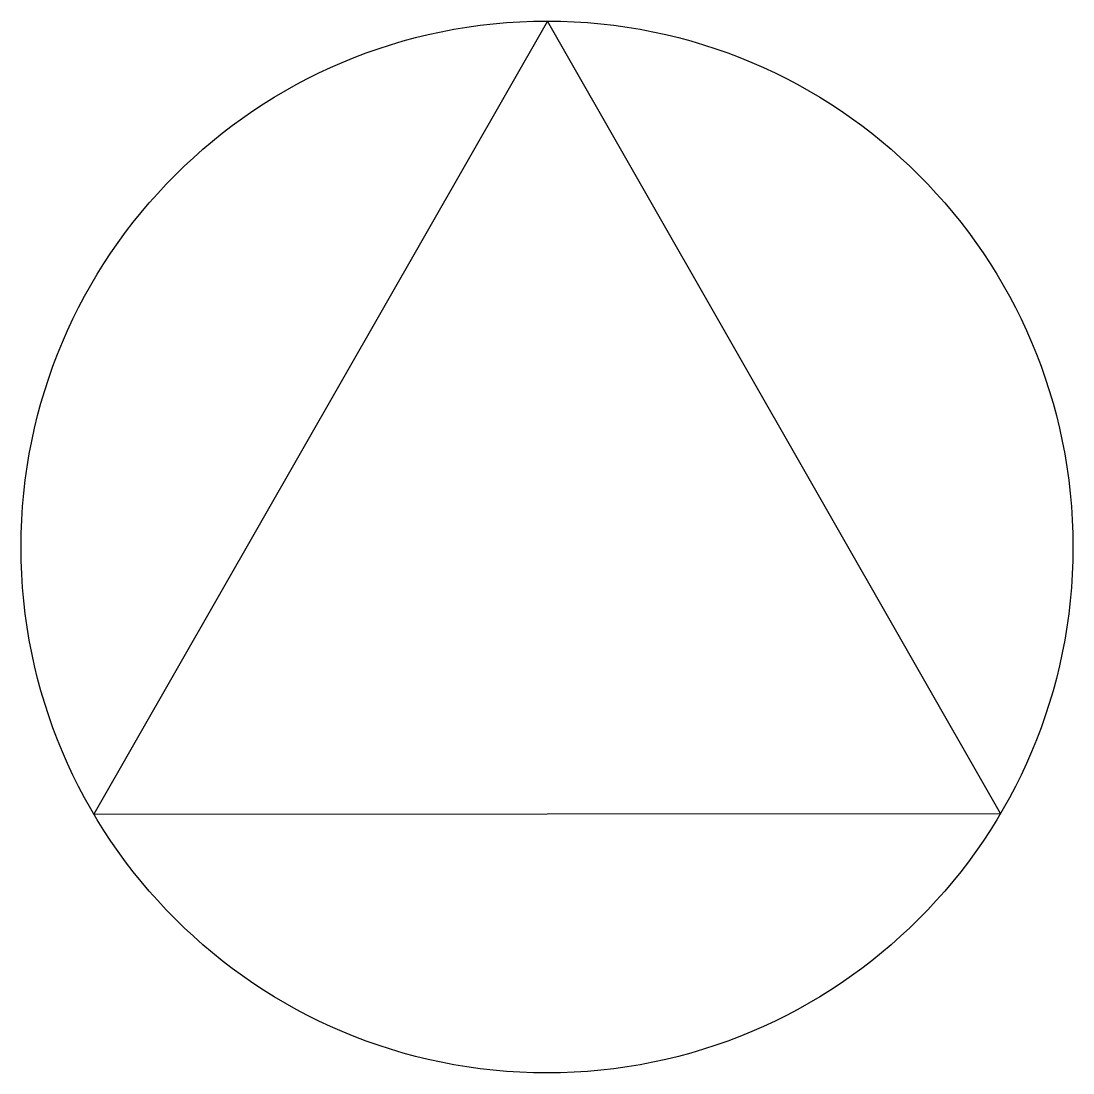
# Model space of a CAD drawing. Header units: millimetres. Extents: x -0.5 to 0.5, y -0.5 to 0.5.
import ezdxf

# ---------------------------------------------------------------- set-up
doc = ezdxf.new("R2010")
doc.units = ezdxf.units.MM

msp = doc.modelspace()

# ---------------------------------------------------------------- linework, layer by layer
at = {"color": 3}
for p, q in [((0.0006, 0.5), (-0.4308, -0.2539)), ((0.4311, -0.2533), (0.0006, 0.5)), ((-0.4308, -0.2539), (0.4311, -0.2533))]:
    msp.add_line(p, q, dxfattribs=at)
msp.add_circle((0, 0), 0.5, dxfattribs=at)

doc.saveas('drawing.dxf')
